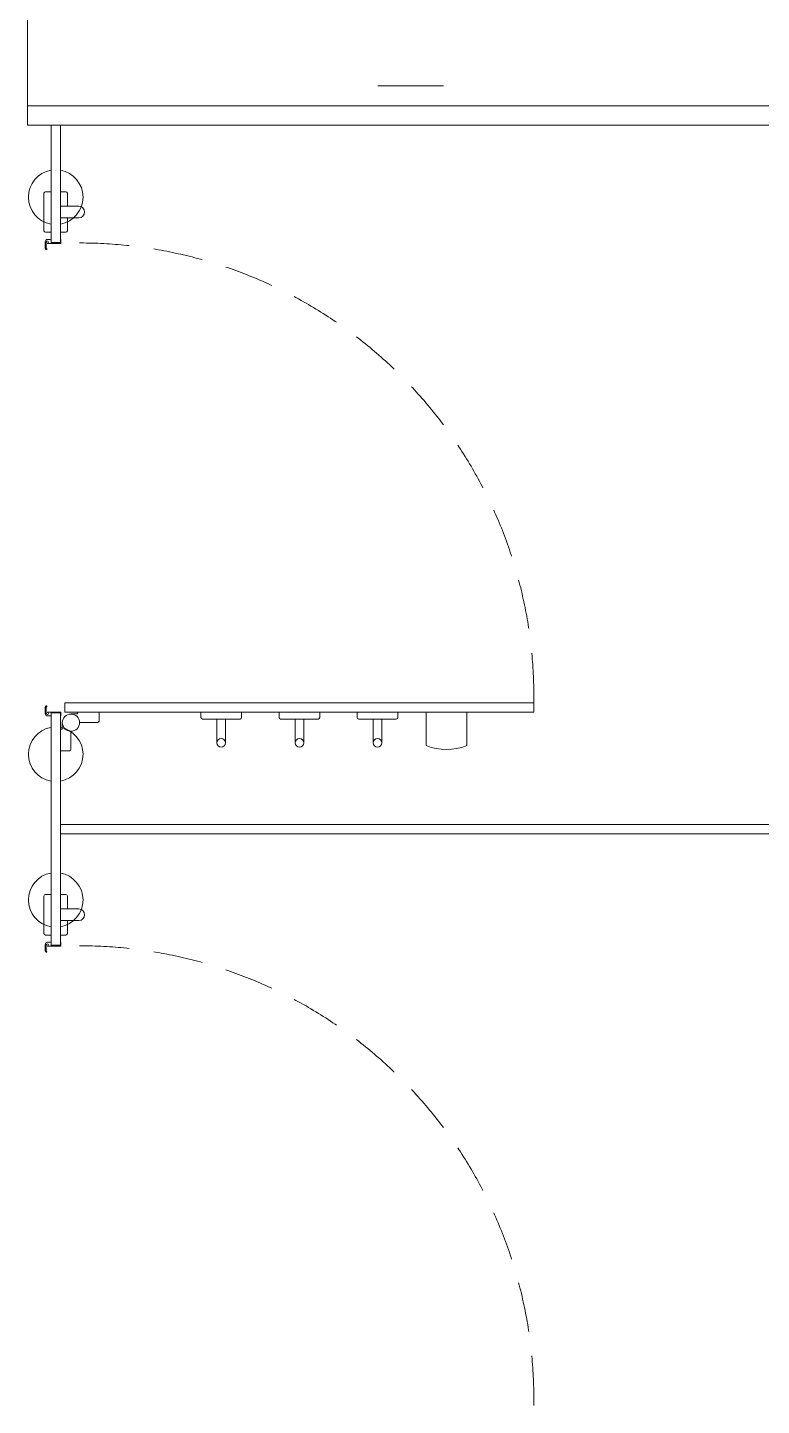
# Model space of a CAD drawing. Header units: millimetres. Extents: x -1834842 to 700335, y -490313101 to 518363.
# Drawn here: x -1238547 to -1237608, y 222940 to 224704 of the extents above; entities that cross this region are included whole.
import ezdxf

# ---------------------------------------------------------------- set-up
doc = ezdxf.new("R2010")
doc.units = ezdxf.units.MM
doc.header["$LTSCALE"] = 0.5
doc.linetypes.add('DASHED', pattern=[19.05, 12.7, -6.35])
doc.layers.get('0').update_dxf_attribs({"color": 8})
doc.layers.add('0-1', color=8, linetype='Continuous', lineweight=5)
doc.layers.add('A-_WALL----_H-1', color=7, linetype='Continuous', lineweight=9)
doc.layers.add('0-LOWER ROOF', color=7, linetype='Continuous')
doc.layers.add('A-_WALLPRTN_E-1', color=6, linetype='Continuous', lineweight=18, true_color=0xff00ff)

# ---------------------------------------------------------------- blocks, each defined once
blk = doc.blocks.new('1599_DB_A_BLK3_1STGD_R21_rvt-2-BLK 2 LOWER ROOF PLAN')
at = {"color": 8}
for p, q in [((-164744.4, -126542.4), (-164756.4, -126542.4)), ((-164756.4, -126542.4), (-164756.4, -126693.9)), ((-164744.4, -126693.9), (-164744.4, -126542.4)), ((-164765.4, -126629.5), (-164765.4, -126677.5)), ((-164756.4, -126627.5), (-164763.4, -126627.5)), ((-164744.4, -126627.5), (-164737.4, -126627.5)), ((-164735.4, -126629.5), (-164735.4, -126646)), ((-164744.4, -126646), (-164720.9, -126646)), ((-164744.4, -126661), (-164720.9, -126661)), ((-164735.4, -126661), (-164735.4, -126677.5)), ((-164756.4, -126679.5), (-164763.4, -126679.5)), ((-164757.4, -126688.7), (-164760.7, -126688.7)), ((-164756.4, -126692.5), (-164756.4, -126689.7)), ((-164744.4, -126679.5), (-164737.4, -126679.5)), ((-164744.4, -126688.7), (-164744.4, -126692.5)), ((-164743.7, -126693.2), (-164743.7, -126689.7)), ((-164763.7, -126691.7), (-164763.7, -126699.7)), ((-164762.5, -126699.7), (-164762.5, -126692)), ((-164760.7, -126693.2), (-164760.7, -126693.7)), ((-164760.7, -126693.7), (-164744.2, -126693.7)), ((-164744.4, -126692.5), (-164756.4, -126692.5)), ((-164756.4, -126693.9), (-164744.4, -126693.9)), ((-164763.7, -127295.9), (-164763.7, -127287.9)), ((-164762.5, -127287.9), (-164762.5, -127295.6)), ((-164738.5, -127281.9), (-164138.5, -127281.9)), ((-164738.5, -127293.9), (-164738.5, -127281.9)), ((-164138.5, -127281.9), (-164138.5, -127293.9)), ((-164760.7, -127294.4), (-164760.7, -127293.9)), ((-164760.7, -127293.9), (-164744.2, -127293.9)), ((-164757.4, -127298.9), (-164760.7, -127298.9)), ((-164756.4, -127593.9), (-164756.4, -127293.9)), ((-164756.4, -127293.9), (-164744.4, -127293.9)), ((-164744.4, -127295.1), (-164756.4, -127295.1)), ((-164756.4, -127295.1), (-164756.4, -127297.9)), ((-164744.4, -127293.9), (-164744.4, -127593.9)), ((-164744.4, -127298.9), (-164744.4, -127295.1)), ((-164743.7, -127294.4), (-164743.7, -127297.9)), ((-164742, -127315.9), (-164742, -127307.4)), ((-164138.5, -127293.9), (-164738.5, -127293.9)), ((-164722.4, -127296.3), (-164730.9, -127296.3)), ((-164694.9, -127293.9), (-164722.4, -127293.9)), ((-164722.4, -127293.9), (-164722.4, -127296.3)), ((-164719.9, -127307.4), (-164696.9, -127307.4)), ((-164694.9, -127305.4), (-164694.9, -127293.9)), ((-164564.5, -127300.9), (-164564.5, -127293.9)), ((-164514.5, -127302.9), (-164562.5, -127302.9)), ((-164544, -127333.4), (-164544, -127302.9)), ((-164533, -127333.4), (-164533, -127302.9)), ((-164512.5, -127293.9), (-164512.5, -127300.9)), ((-164464.5, -127300.9), (-164464.5, -127293.9)), ((-164464.5, -127293.9), (-164412.5, -127293.9)), ((-164414.5, -127302.9), (-164462.5, -127302.9)), ((-164444, -127333.4), (-164444, -127302.9)), ((-164433, -127333.4), (-164433, -127302.9)), ((-164412.5, -127293.9), (-164412.5, -127300.9)), ((-164364.5, -127300.9), (-164364.5, -127293.9)), ((-164314.5, -127302.9), (-164362.5, -127302.9)), ((-164344, -127333.4), (-164344, -127302.9)), ((-164333, -127333.4), (-164333, -127302.9)), ((-164312.5, -127293.9), (-164312.5, -127300.9)), ((-164238, -127293.9), (-164290, -127293.9)), ((-164276.4, -127293.9), (-164276.4, -127336.9)), ((-164224.4, -127336.9), (-164224.4, -127293.9)), ((-164744.4, -127343.4), (-164744.4, -127315.9)), ((-164744.4, -127315.9), (-164742, -127315.9)), ((-164730.9, -127318.4), (-164730.9, -127341.4)), ((-164732.9, -127343.4), (-164744.4, -127343.4)), ((-164744.4, -127449.9), (-164744.4, -127437.9)), ((-164744.4, -127437.9), (-162986.4, -127437.9)), ((-162986.4, -127449.9), (-164744.4, -127449.9)), ((-164765.4, -127529.5), (-164765.4, -127577.5)), ((-164756.4, -127527.5), (-164763.4, -127527.5)), ((-164744.4, -127527.5), (-164737.4, -127527.5)), ((-164735.4, -127529.5), (-164735.4, -127546)), ((-164744.4, -127546), (-164720.9, -127546)), ((-164744.4, -127561), (-164720.9, -127561)), ((-164735.4, -127561), (-164735.4, -127577.5)), ((-164756.4, -127579.5), (-164763.4, -127579.5)), ((-164757.4, -127588.7), (-164760.7, -127588.7)), ((-164756.4, -127592.5), (-164756.4, -127589.7)), ((-164744.4, -127579.5), (-164737.4, -127579.5)), ((-164744.4, -127588.7), (-164744.4, -127592.5)), ((-164743.7, -127593.2), (-164743.7, -127589.7)), ((-164763.7, -127591.7), (-164763.7, -127599.7)), ((-164762.5, -127599.7), (-164762.5, -127592)), ((-164760.7, -127593.2), (-164760.7, -127593.7)), ((-164760.7, -127593.7), (-164744.2, -127593.7)), ((-164744.4, -127592.5), (-164756.4, -127592.5)), ((-164744.4, -127593.9), (-164756.4, -127593.9))]:
    blk.add_line(p, q, dxfattribs=at)
for centre, radius in [((-164730.9, -127307.4), 11), ((-164538.5, -127333.4), 5.5), ((-164438.5, -127333.4), 5.5), ((-164338.5, -127333.4), 5.5)]:
    blk.add_circle(centre, radius, dxfattribs=at)
for centre, radius, start, end in [((-164750.4, -126634.5), 35, 99.8709, 260.1291), ((-164750.4, -126634.5), 35, 279.8709, 80.1291), ((-164763.4, -126629.5), 2, 90, 180), ((-164737.4, -126629.5), 2, 0, 90), ((-164720.9, -126653.5), 7.5, 270, 90), ((-164763.4, -126677.5), 2, 180, 270), ((-164760.7, -126691.7), 3, 90, 180), ((-164760.8, -126692.5), 1.76, 86.1891, 163.3666), ((-164760.7, -126692), 1.25, 270, 90), ((-164757.4, -126689.7), 1, 0, 90), ((-164744.7, -126689.7), 1, 0, 72.5424), ((-164737.4, -126677.5), 2, 270, 0), ((-164761.7, -126699.7), 2, 180, 245), ((-164761.7, -126699.7), 0.8, 180, 245), ((-164762.3, -126701), 0.6, 245, 65), ((-164744.2, -126693.2), 0.5, 270, 0), ((-164761.7, -127287.9), 2, 115, 180), ((-164762.3, -127286.6), 0.6, 295, 115), ((-164761.7, -127287.9), 0.8, 115, 180), ((-164760.7, -127295.9), 3, 180, 270), ((-164760.8, -127295.1), 1.76, 196.6334, 273.8109), ((-164760.7, -127295.6), 1.25, 270, 90), ((-164757.4, -127297.9), 1, 270, 0), ((-164744.7, -127297.9), 1, 287.4576, 360), ((-164744.2, -127294.4), 0.5, 0, 90), ((-164696.9, -127305.4), 2, 270, 0), ((-164562.5, -127300.9), 2, 180, 270), ((-164514.5, -127300.9), 2, 270, 0), ((-164462.5, -127300.9), 2, 180, 270), ((-164414.5, -127300.9), 2, 270, 0), ((-164362.5, -127300.9), 2, 180, 270), ((-164314.5, -127300.9), 2, 270, 0), ((-164750.4, -127348), 35, 99.8709, 260.1291), ((-164750.4, -127348), 35, 279.8709, 80.1291), ((-164732.9, -127341.4), 2, 270, 0), ((-164250.4, -127271.8), 70.1, 248.2289, 291.7711), ((-164750.4, -127534.5), 35, 99.8709, 260.1291), ((-164750.4, -127534.5), 35, 279.8709, 80.1291), ((-164763.4, -127529.5), 2, 90, 180), ((-164737.4, -127529.5), 2, 0, 90), ((-164720.9, -127553.5), 7.5, 270, 90), ((-164763.4, -127577.5), 2, 180, 270), ((-164760.7, -127591.7), 3, 90, 180), ((-164760.8, -127592.5), 1.76, 86.1891, 163.3666), ((-164760.7, -127592), 1.25, 270, 90), ((-164757.4, -127589.7), 1, 0, 90), ((-164744.7, -127589.7), 1, 0, 72.5424), ((-164737.4, -127577.5), 2, 270, 0), ((-164761.7, -127599.7), 2, 180, 245), ((-164761.7, -127599.7), 0.8, 180, 245), ((-164762.3, -127601), 0.6, 245, 65), ((-164744.2, -127593.2), 0.5, 270, 0)]:
    blk.add_arc(centre, radius, start, end, dxfattribs=at)
at = {"color": 8, "linetype": 'DASHED', "ltscale": 10}
for centre in [(-164719.2, -127274), (-164719.2, -128174)]:
    blk.add_arc(centre, 580.8, 359.2194, 92.5231, dxfattribs=at)
at = {"layer": 'A-_WALL----_H-1', "color": 8}
blk.add_line((-164338, -126492), (-164254.2, -126492), dxfattribs=at)
at = {"layer": 'A-_WALLPRTN_E-1', "color": 8}
for p, q in [((-164786.4, -126392.4), (-164786.4, -126517.4)), ((-164786.4, -126517.4), (-162986.4, -126517.4)), ((-162986.4, -126517.4), (-164786.4, -126517.4)), ((-164786.4, -126517.4), (-164786.4, -126542.4)), ((-164786.4, -126542.4), (-162986.4, -126542.4))]:
    blk.add_line(p, q, dxfattribs=at)
blk = doc.blocks.new('BLK2-LOWER ROOF')
at = {"layer": '0-1'}
blk.add_blockref('1599_DB_A_BLK3_1STGD_R21_rvt-2-BLK 2 LOWER ROOF PLAN', (89296.6, 0), dxfattribs=at)

msp = doc.modelspace()

# ---------------------------------------------------------------- block references
at = {"layer": '0-LOWER ROOF', "color": 6}
msp.add_blockref('BLK2-LOWER ROOF', (-1163057.1, 351121.7), dxfattribs=at)

doc.saveas('drawing.dxf')
